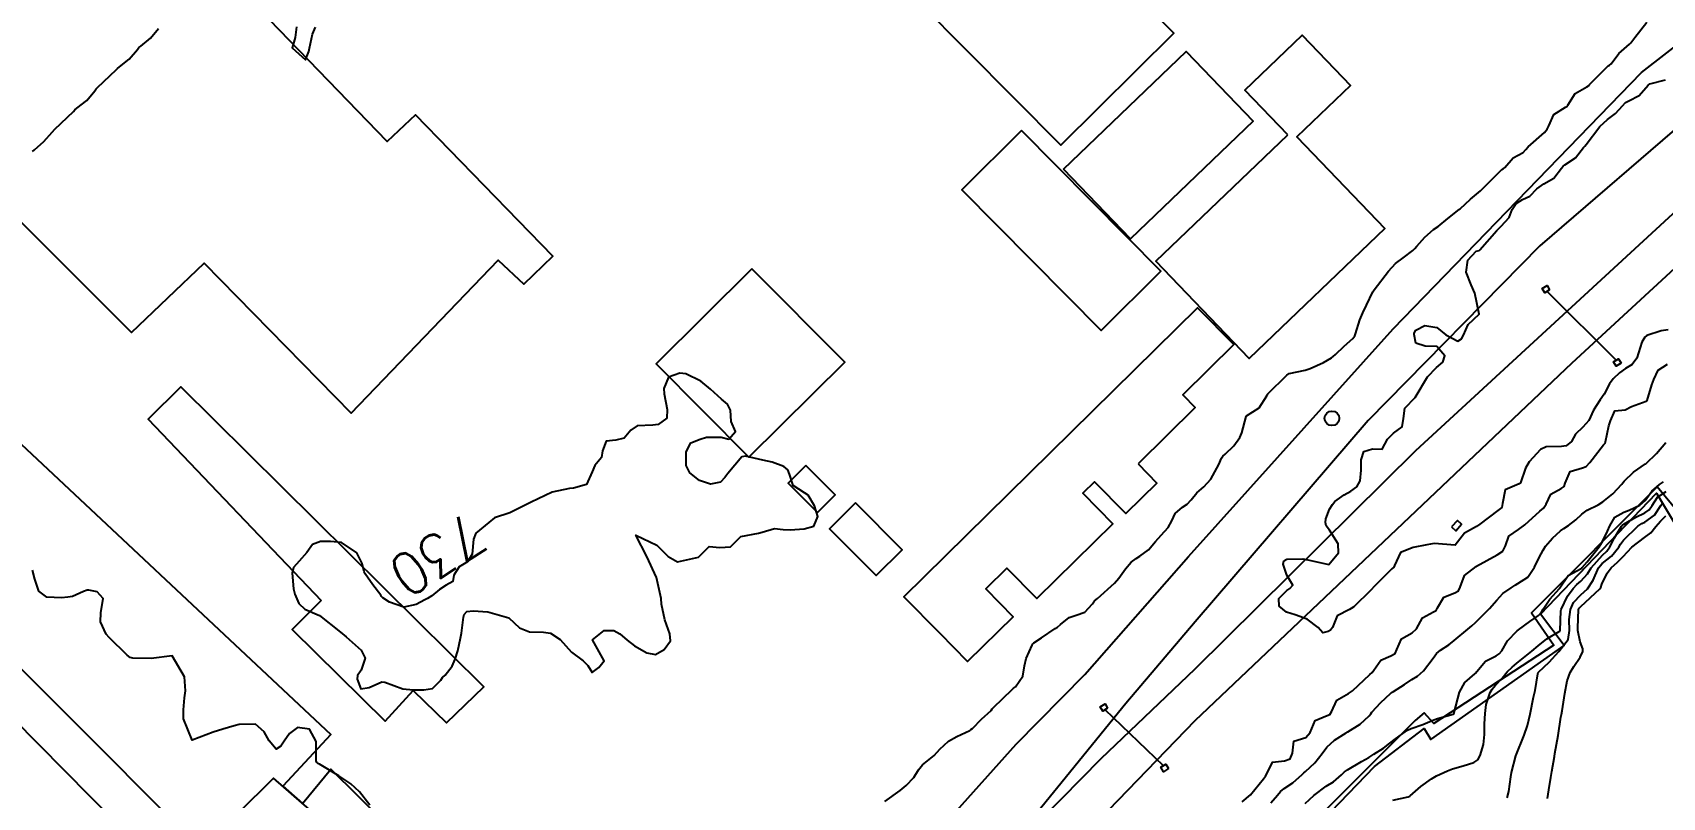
# Model space of a CAD drawing. Header units: metres. Extents: x 307586 to 320046, y 7427249 to 7434250.
# Drawn here: x 315434.2 to 315589.4, y 7432453.6 to 7432526.4 of the extents above; entities that cross this region are included whole.
import ezdxf
from ezdxf.enums import TextEntityAlignment as Align

# ---------------------------------------------------------------- set-up
doc = ezdxf.new("R2010")
doc.units = ezdxf.units.M
doc.header["$MEASUREMENT"] = 0
for name, color, linetype in [('Armario', 62, 'Continuous'), ('Cotas', 45, 'Continuous'), ('Curvas de Nivel 1m', 11, 'Continuous'), ('Curvas de Nivel 5m', 15, 'Continuous'), ('Divisa', 42, 'FENCELINE2'), ('Edificações', 30, 'Continuous'), ('Linha Férrea', 20, 'Continuous'), ('Portico', 45, 'Continuous'), ('Postes', 20, 'Continuous')]:
    doc.layers.add(name, color=color, linetype=linetype)
doc.styles.add('Style-STANDARD', font='STANDARD.shx')
doc.linetypes.add('FENCELINE2', pattern='A,0.25,-0.1,[132,ltypeshp.shx,S=0.1,R=0,X=-0.1,Y=0],-0.1,1', length=1.45)

msp = doc.modelspace()

# ---------------------------------------------------------------- linework, layer by layer
at = {"layer": 'Armario'}
msp.add_lwpolyline([(315569.3, 7432479.32), (315569.7, 7432478.95), (315570.25, 7432479.56), (315569.85, 7432479.92)], close=True, dxfattribs=at)
at = {"layer": 'Curvas de Nivel 1m', "flags": 128}
for points, elevation in [([(315515.35, 7432453.18), (315516.82, 7432454.21), (315517.37, 7432454.69), (315518.1, 7432455.47), (315518.55, 7432456.19), (315518.92, 7432456.66), (315519.4, 7432457.04), (315520.03, 7432457.54), (315520.58, 7432458.16), (315521.42, 7432458.92), (315522.21, 7432459.36), (315523.43, 7432459.94), (315523.55, 7432460.01), (315523.7, 7432460.13), (315524.55, 7432461.01), (315525.46, 7432461.83), (315525.58, 7432461.99), (315525.68, 7432462.11), (315527.48, 7432463.84), (315527.61, 7432463.95), (315527.8, 7432464.08), (315528.47, 7432465.1), (315528.64, 7432466.07), (315528.8, 7432466.78), (315529.36, 7432468.06), (315529.43, 7432468.17), (315529.53, 7432468.26), (315530.25, 7432468.76), (315531.55, 7432469.63), (315531.8, 7432469.78), (315532.07, 7432470.02), (315532.89, 7432470.69), (315533.57, 7432470.9), (315534.39, 7432471.18), (315535.13, 7432471.99), (315535.32, 7432472.26), (315535.59, 7432472.5), (315537.22, 7432473.97), (315537.61, 7432474.43), (315538.26, 7432475.31), (315538.81, 7432475.95), (315539.26, 7432476.31), (315539.63, 7432476.51), (315540.45, 7432477.12), (315541.12, 7432477.92), (315541.66, 7432478.53), (315542.33, 7432479.24), (315542.67, 7432479.9), (315543, 7432480.58), (315543.69, 7432481.18), (315544.12, 7432481.46), (315544.5, 7432481.88), (315545.04, 7432482.55), (315545.72, 7432483.14), (315546.37, 7432483.86), (315547.14, 7432485.25), (315547.4, 7432485.85), (315547.53, 7432486.06), (315547.75, 7432486.25), (315548.56, 7432487.03), (315549.14, 7432487.83), (315549.34, 7432488.26), (315549.75, 7432489.82), (315549.76, 7432489.85), (315549.79, 7432489.88), (315550.97, 7432490.64), (315551.7, 7432491.8), (315551.74, 7432491.88), (315551.82, 7432491.97), (315553.61, 7432493.77), (315553.84, 7432493.9), (315555.37, 7432494.23), (315555.85, 7432494.39), (315557.1, 7432494.97), (315557.86, 7432495.42), (315558.04, 7432495.54), (315558.25, 7432495.72), (315559.07, 7432496.51), (315559.89, 7432497.26), (315560.08, 7432497.51), (315560.16, 7432497.7), (315560.57, 7432499.03), (315560.85, 7432499.69), (315561.2, 7432500.41), (315561.79, 7432501.68), (315561.85, 7432501.77), (315561.94, 7432501.88), (315563.28, 7432503.66), (315563.97, 7432504.4), (315564.68, 7432504.94), (315565.62, 7432505.63), (315565.8, 7432505.81), (315565.99, 7432506.04), (315566.74, 7432506.88), (315567.59, 7432507.61), (315568.02, 7432507.92), (315568.95, 7432508.66), (315570.03, 7432509.52), (315570.06, 7432509.55), (315570.1, 7432509.58), (315571.1, 7432510.52), (315572.06, 7432511.3), (315572.19, 7432511.43), (315572.29, 7432511.56), (315574.08, 7432513.34), (315574.2, 7432513.41), (315574.38, 7432513.53), (315575.17, 7432514.45), (315576.1, 7432514.96), (315576.37, 7432515.25), (315576.59, 7432515.5), (315578.13, 7432516.87), (315578.41, 7432517.19), (315578.55, 7432517.48), (315579.03, 7432518.58), (315580.15, 7432519.26), (315580.28, 7432519.33), (315580.37, 7432519.46), (315581.05, 7432520.57), (315582.18, 7432521.19), (315582.32, 7432521.3), (315582.43, 7432521.44), (315584.2, 7432523.19), (315584.33, 7432523.28), (315584.48, 7432523.41), (315585.22, 7432524.39), (315586.23, 7432525.26), (315586.3, 7432525.32), (315586.35, 7432525.39), (315586.74, 7432525.89), (315587.89, 7432527.37)], 731), ([(315589.9, 7432498.08), (315589.25, 7432497.99), (315587.89, 7432497.52), (315587.68, 7432497.36), (315587.41, 7432496.89), (315586.93, 7432495.37), (315586.49, 7432494.76), (315585.86, 7432494.38), (315585.28, 7432493.97), (315584.68, 7432493.4), (315584.32, 7432492.92), (315583.83, 7432491.96), (315583.45, 7432491.42), (315582.81, 7432490.42), (315582.35, 7432489.43), (315581.79, 7432488.82), (315581.08, 7432488.15), (315580.7, 7432487.45), (315580.19, 7432487.03), (315579.77, 7432486.96), (315578.3, 7432486.94), (315577.76, 7432486.68), (315576.69, 7432485.5), (315576.34, 7432484.91), (315575.85, 7432483.51), (315575.72, 7432483.4), (315574.39, 7432482.85), (315574.14, 7432481.53), (315574.07, 7432481.15), (315573.69, 7432480.87), (315571.98, 7432479.56), (315571.67, 7432479.35), (315570.54, 7432478.7), (315569.65, 7432477.58), (315567.65, 7432477.73), (315566.93, 7432477.61), (315565.65, 7432477.34), (315564.42, 7432476.86), (315563.86, 7432475.65), (315563.79, 7432475.48), (315563.62, 7432475.32), (315561.95, 7432473.67), (315561.6, 7432473.29), (315560, 7432471.69), (315559.75, 7432471.53), (315559.58, 7432471.46), (315558.42, 7432470.86), (315557.95, 7432469.72), (315557.78, 7432469.49), (315557.55, 7432469.35), (315557.04, 7432469.22), (315556.59, 7432469.73), (315555.56, 7432470.54), (315554.4, 7432470.93), (315553.57, 7432471.18), (315552.88, 7432471.78), (315552.86, 7432472.51), (315553.6, 7432473.27), (315553.91, 7432473.46), (315554.19, 7432473.76), (315553.61, 7432474.73), (315553.28, 7432475.77), (315553.34, 7432476.07), (315553.63, 7432476.24), (315555.13, 7432476.26), (315555.63, 7432476.18), (315557.62, 7432475.72), (315558.52, 7432476.83), (315558.49, 7432477.71), (315557.67, 7432479.01), (315557.35, 7432479.41), (315557.3, 7432479.73), (315557.33, 7432480.07), (315557.69, 7432480.99), (315557.97, 7432481.45), (315558.19, 7432481.72), (315559.07, 7432482.35), (315559.71, 7432482.7), (315560.29, 7432483.12), (315560.59, 7432483.69), (315560.7, 7432484.72), (315560.69, 7432485.69), (315560.94, 7432486.5), (315561.76, 7432486.73), (315562.7, 7432486.72), (315563.21, 7432487.66), (315563.78, 7432488.23), (315564.59, 7432488.84), (315564.72, 7432489.64), (315564.85, 7432490.6), (315565.82, 7432491.63), (315567.01, 7432493.61), (315567.86, 7432494.5), (315568.46, 7432495), (315568.65, 7432495.59), (315567.88, 7432496.5), (315566.78, 7432496.52), (315565.88, 7432496.8), (315565.73, 7432497.63), (315565.75, 7432497.77), (315565.9, 7432498.03), (315566.76, 7432498.48), (315567.9, 7432498.3), (315568.76, 7432497.59), (315569.89, 7432497), (315570.25, 7432497.22), (315570.44, 7432497.57), (315570.89, 7432498.58), (315571.91, 7432499.56), (315571.52, 7432501.56), (315571.17, 7432502.35), (315570.68, 7432503.57), (315570.83, 7432504.71), (315571.64, 7432505.56), (315571.91, 7432505.64), (315571.99, 7432505.69), (315573.6, 7432507.54), (315574.02, 7432507.94), (315574.79, 7432508.76), (315575.05, 7432509.52), (315575.45, 7432510.11), (315576.05, 7432510.49), (315576.76, 7432510.8), (315577.42, 7432511.49), (315578.07, 7432511.98), (315579.02, 7432512.52), (315579.77, 7432513.46), (315579.91, 7432513.64), (315580.09, 7432513.78), (315581.08, 7432514.46), (315581.87, 7432515.44), (315581.98, 7432515.57), (315582.12, 7432515.72), (315583.42, 7432517.42), (315584.14, 7432518.1), (315584.89, 7432518.66), (315585.57, 7432519.4), (315585.85, 7432519.7), (315586.16, 7432519.86), (315587.16, 7432520.38), (315588.01, 7432521.36), (315588.18, 7432521.48), (315589.66, 7432521.87)], 732), ([(315549.36, 7432453.14), (315550.17, 7432453.81), (315551.38, 7432455.34), (315551.59, 7432455.58), (315551.71, 7432455.79), (315552.26, 7432456.92), (315553.4, 7432457.03), (315553.93, 7432457.24), (315554.15, 7432457.76), (315554.29, 7432458.9), (315555.43, 7432459.26), (315555.84, 7432459.74), (315556.31, 7432460.88), (315557.46, 7432461.35), (315557.72, 7432461.45), (315557.88, 7432461.72), (315558.37, 7432462.82), (315559.48, 7432463.44), (315559.88, 7432463.69), (315561.51, 7432465.25), (315561.73, 7432465.45), (315561.91, 7432465.67), (315562.57, 7432466.62), (315563.53, 7432467.03), (315563.92, 7432467.26), (315564.09, 7432467.64), (315564.52, 7432468.67), (315565.55, 7432469.24), (315565.96, 7432469.62), (315566.52, 7432470.66), (315567.58, 7432471.22), (315567.82, 7432471.36), (315567.97, 7432471.6), (315568.56, 7432472.62), (315569.6, 7432473.03), (315569.96, 7432473.22), (315570.12, 7432473.57), (315570.52, 7432474.67), (315571.63, 7432475.53), (315571.66, 7432475.54), (315571.68, 7432475.56), (315573.64, 7432476.64), (315574.16, 7432477.01), (315574.43, 7432477.52), (315574.76, 7432478.42), (315575.67, 7432479.05), (315576.28, 7432479.5), (315577.69, 7432480.8), (315578.06, 7432481.11), (315578.29, 7432481.47), (315578.76, 7432482.42), (315579.72, 7432482.96), (315580.01, 7432483.17), (315580.12, 7432483.46), (315580.59, 7432484.6), (315581.75, 7432484.95), (315582.12, 7432485.07), (315582.45, 7432485.43), (315583.77, 7432487.11), (315583.91, 7432487.27), (315583.96, 7432487.41), (315584.25, 7432488.94), (315584.44, 7432489.4), (315584.85, 7432490.35), (315585.81, 7432490.45), (315586.43, 7432490.77), (315587.82, 7432491.28), (315587.88, 7432491.3), (315587.92, 7432491.36), (315588.35, 7432492.85), (315588.56, 7432493.35), (315588.96, 7432494.24), (315589.86, 7432494.79)], 732), ([(315552.1, 7432453.03), (315552.72, 7432453.78), (315553.01, 7432454.13), (315553.37, 7432454.41), (315554.18, 7432454.96), (315555.08, 7432455.75), (315555.23, 7432455.9), (315555.39, 7432456.04), (315556.28, 7432456.85), (315556.97, 7432457.73), (315557.42, 7432458.35), (315558.14, 7432459), (315559.26, 7432459.7), (315559.37, 7432459.77), (315559.43, 7432459.81), (315560.58, 7432460.54), (315561.46, 7432461.34), (315561.6, 7432461.52), (315561.71, 7432461.67), (315562.55, 7432462.58), (315563.48, 7432463.45), (315563.59, 7432463.54), (315563.77, 7432463.65), (315564.81, 7432464.32), (315565.5, 7432464.77), (315566.04, 7432465.09), (315566.63, 7432465.61), (315567.53, 7432466.82), (315567.86, 7432467.26), (315568.25, 7432467.59), (315569.03, 7432468.1), (315569.54, 7432468.5), (315570.83, 7432469.57), (315571.23, 7432469.9), (315571.56, 7432470.2), (315572.25, 7432470.87), (315572.92, 7432471.54), (315573.59, 7432472.34), (315574.16, 7432472.97), (315574.97, 7432473.52), (315575.36, 7432473.76), (315575.61, 7432473.91), (315576.57, 7432474.54), (315577.18, 7432475.49), (315577.64, 7432476.39), (315578.02, 7432477.1), (315578.25, 7432477.47), (315578.9, 7432478.23), (315579.67, 7432478.94), (315579.97, 7432479.15), (315580.42, 7432479.45), (315581.13, 7432480), (315581.69, 7432480.52), (315582.21, 7432480.92), (315583.26, 7432481.42), (315583.71, 7432481.69), (315584.64, 7432482.47), (315585.51, 7432483.39), (315585.61, 7432483.51), (315585.73, 7432483.67), (315586.61, 7432484.51), (315587.75, 7432485.3), (315587.78, 7432485.33), (315587.83, 7432485.36), (315588.81, 7432486.3), (315589.68, 7432487.34)], 733), ([(315555.36, 7432452.99), (315556.17, 7432453.74), (315557.37, 7432454.63), (315558.05, 7432455.04), (315558.81, 7432455.71), (315559.11, 7432455.99), (315559.4, 7432456.18), (315560.71, 7432456.99), (315561.41, 7432457.36), (315561.6, 7432457.48), (315561.9, 7432457.67), (315562.83, 7432458.25), (315563.42, 7432458.71), (315563.95, 7432459.12), (315564.66, 7432459.64), (315565.11, 7432459.96), (315565.44, 7432460.11), (315566.56, 7432460.5), (315567.45, 7432460.89), (315567.97, 7432461.08), (315569.46, 7432461.48), (315569.52, 7432461.52), (315569.53, 7432461.58), (315569.53, 7432461.65), (315570.06, 7432463.57), (315570.56, 7432464.5), (315571.51, 7432465.33), (315571.63, 7432465.43), (315571.71, 7432465.55), (315572.54, 7432466.53), (315573.53, 7432467.04), (315573.84, 7432467.22), (315574.08, 7432467.52), (315574.61, 7432468.45), (315575.55, 7432469.41), (315575.68, 7432469.51), (315576.76, 7432470.3), (315577.57, 7432470.87), (315577.87, 7432471.19), (315578.02, 7432471.48), (315578.64, 7432472.42), (315579.57, 7432473.46), (315579.59, 7432473.48), (315579.6, 7432473.52), (315580.4, 7432474.68), (315581.63, 7432475.34), (315581.69, 7432475.39), (315581.72, 7432475.44), (315582.2, 7432475.99), (315583.34, 7432477.41), (315583.66, 7432477.93), (315584.15, 7432478.92), (315584.35, 7432479.4), (315584.84, 7432480.25), (315585.69, 7432480.7), (315586.19, 7432480.89), (315587.23, 7432481.37), (315587.71, 7432481.83), (315588.35, 7432482.72), (315589.09, 7432483.35), (315589.46, 7432483.61)], 734), ([(315574.58, 7432453.52), (315574.76, 7432454.13), (315574.94, 7432455.51), (315574.99, 7432455.92), (315575.41, 7432457.51), (315576.22, 7432459.5), (315576.53, 7432460.41), (315576.78, 7432461.49), (315577.1, 7432463.1), (315577.18, 7432463.48), (315577.24, 7432463.73), (315577.51, 7432465.31), (315577.54, 7432465.45), (315577.56, 7432465.48), (315578.58, 7432466.42), (315579.51, 7432467.46), (315580.41, 7432468.58), (315580.52, 7432469.45), (315580.5, 7432470.51), (315580.61, 7432471.45), (315580.9, 7432472.13), (315581.6, 7432472.86), (315582.22, 7432473.43), (315582.79, 7432474.25), (315583.29, 7432475.42), (315583.64, 7432475.83), (315584.53, 7432476.51), (315585.22, 7432477.39), (315585.38, 7432477.67), (315585.66, 7432478.06), (315587.03, 7432479.37), (315587.41, 7432479.63), (315587.68, 7432479.77), (315588.6, 7432480.44), (315589.21, 7432481.34), (315589.41, 7432481.64)], 736), ([(315578.42, 7432453.47), (315578.56, 7432454.28), (315578.76, 7432455.47), (315578.85, 7432456.02), (315579.1, 7432457.46), (315579.14, 7432457.74), (315579.43, 7432459.46), (315579.71, 7432461.2), (315579.75, 7432461.46), (315579.81, 7432461.8), (315580.09, 7432463.45), (315580.3, 7432464.65), (315580.57, 7432465.45), (315580.94, 7432466.02), (315581.53, 7432466.9), (315581.78, 7432467.44), (315581.79, 7432467.69), (315581.54, 7432468.37), (315581.32, 7432469.44), (315581.3, 7432469.69), (315581.39, 7432471.44), (315581.44, 7432471.58), (315581.59, 7432471.74), (315583.42, 7432473.41), (315583.49, 7432473.53), (315583.61, 7432473.86), (315584.11, 7432474.92), (315584.49, 7432475.4), (315585.09, 7432475.94), (315585.64, 7432476.49), (315586.47, 7432477.38), (315587.66, 7432478.3), (315588.27, 7432478.75), (315588.75, 7432479.35), (315589.17, 7432479.85), (315589.69, 7432480.36)], 737)]:
    msp.add_lwpolyline(points, dxfattribs=dict(at, elevation=elevation))
at = {"layer": 'Curvas de Nivel 5m', "flags": 128}
for points, elevation in [([(315434.23, 7432515.06), (315434.4, 7432515.21), (315435.3, 7432515.99), (315436.1, 7432516.89), (315436.35, 7432517.19), (315438.12, 7432518.87), (315438.26, 7432519.02), (315438.45, 7432519.16), (315439.38, 7432519.9), (315440.15, 7432520.82), (315440.29, 7432521), (315440.42, 7432521.14), (315442.17, 7432522.83), (315442.32, 7432522.96), (315442.51, 7432523.11), (315443.43, 7432523.85), (315444.2, 7432524.75), (315444.35, 7432524.94), (315444.54, 7432525.09), (315445.46, 7432525.83), (315446.22, 7432526.76)], 730), ([(315459.35, 7432526.91), (315459.21, 7432525.91), (315458.95, 7432524.91), (315460.19, 7432523.76), (315460.53, 7432524.56), (315460.6, 7432524.9), (315460.88, 7432526.23), (315461.17, 7432526.89)], 730), ([(315563.71, 7432453.3), (315565.17, 7432453.63), (315565.32, 7432453.68), (315565.36, 7432453.71), (315566.38, 7432454.61), (315567.39, 7432455.33), (315567.56, 7432455.43), (315567.86, 7432455.6), (315568.9, 7432456.08), (315569.4, 7432456.27), (315570.4, 7432456.57), (315571.41, 7432456.87), (315571.81, 7432457.14), (315572.01, 7432457.54), (315572.35, 7432458.61), (315572.44, 7432459.54), (315572.44, 7432460.55), (315572.49, 7432461.54), (315572.59, 7432462.42), (315572.97, 7432463.54), (315573.17, 7432463.85), (315573.49, 7432464.23), (315574.11, 7432464.92), (315574.6, 7432465.52), (315575.07, 7432465.96), (315575.52, 7432466.33), (315576.95, 7432467.49), (315577.54, 7432467.98), (315578.37, 7432468.64), (315579.55, 7432469.34), (315579.61, 7432469.4), (315579.62, 7432469.46), (315579.71, 7432471.33), (315579.73, 7432471.46), (315580.32, 7432472.72), (315580.86, 7432473.45), (315581.23, 7432473.82), (315581.61, 7432474.13), (315582.22, 7432474.84), (315582.59, 7432475.43), (315583.65, 7432476.63), (315584.06, 7432477), (315584.35, 7432477.4), (315584.79, 7432478.27), (315585.48, 7432479.39), (315585.56, 7432479.5), (315585.68, 7432479.58), (315586.82, 7432480.24), (315587.69, 7432480.65), (315588.12, 7432480.94), (315588.39, 7432481.35), (315588.91, 7432482.15), (315589.72, 7432482.68)], 735), ([(315466.32, 7432452.82), (315465.35, 7432454.09), (315464.51, 7432454.84), (315463.37, 7432455.62), (315461.54, 7432456.71), (315461.38, 7432456.79), (315461.34, 7432456.82), (315461.29, 7432456.87), (315461.22, 7432457.04), (315461.21, 7432458.87), (315460.6, 7432460.05), (315459.43, 7432460.21), (315458.67, 7432459.65), (315458.16, 7432458.91), (315457.87, 7432458.45), (315457.4, 7432458.16), (315456.76, 7432458.93), (315456.28, 7432459.79), (315455.43, 7432460.52), (315453.89, 7432460.5), (315453.43, 7432460.37), (315452.35, 7432460.06), (315451.42, 7432459.76), (315449.41, 7432459.02), (315448.59, 7432461.03), (315448.58, 7432461.89), (315448.68, 7432463.03), (315448.77, 7432463.72), (315448.69, 7432465.03), (315447.5, 7432467.04), (315445.5, 7432466.77), (315443.76, 7432466.83), (315443.5, 7432466.89), (315443.22, 7432467.09), (315441.53, 7432468.78), (315441.22, 7432469.11), (315440.69, 7432470.27), (315440.73, 7432471.12), (315440.93, 7432472.48), (315440.38, 7432473.13), (315439.58, 7432473.3), (315439.43, 7432473.29), (315439.06, 7432473.15), (315438.04, 7432472.69), (315437.57, 7432472.63), (315436.97, 7432472.57), (315435.57, 7432472.63), (315434.82, 7432473.2), (315434.45, 7432474.34), (315434.21, 7432475.2)], 730)]:
    msp.add_lwpolyline(points, dxfattribs=dict(at, elevation=elevation))
at = {"layer": 'Curvas de Nivel 5m', "elevation": 730, "flags": 128}
msp.add_lwpolyline([(315496.42, 7432493.87), (315495.84, 7432493.96), (315494.76, 7432493.55), (315494.3, 7432492.49), (315494.33, 7432491.97), (315494.63, 7432490.48), (315494.59, 7432489.67), (315493.78, 7432489.05), (315493.27, 7432489), (315491.78, 7432488.92), (315491.16, 7432488.52), (315490.53, 7432487.76), (315489.76, 7432487.56), (315488.84, 7432487.46), (315488.46, 7432486.55), (315488.38, 7432485.91), (315487.73, 7432485.15), (315487.48, 7432484.56), (315486.94, 7432483.34), (315485.7, 7432482.99), (315485.32, 7432482.97), (315483.69, 7432482.61), (315482.34, 7432481.97), (315481.68, 7432481.68), (315479.67, 7432480.66), (315478.18, 7432480.16), (315477.66, 7432479.74), (315476.43, 7432478.7), (315476.19, 7432478.15), (315476.07, 7432476.7), (315475.62, 7432476), (315474.82, 7432475.51), (315474.32, 7432474.72), (315474.22, 7432474.1), (315473.59, 7432473.76), (315472.96, 7432473.35), (315472.22, 7432472.74), (315471.82, 7432472.5), (315471.57, 7432472.37), (315470.73, 7432471.92), (315469.56, 7432471.68), (315468.2, 7432472.16), (315467.57, 7432472.56), (315467.45, 7432472.68), (315467.37, 7432472.8), (315466.61, 7432473.79), (315465.88, 7432474.83), (315465.8, 7432475.02), (315465.61, 7432475.83), (315465.08, 7432476.84), (315463.64, 7432477.83), (315462.59, 7432477.91), (315461.64, 7432477.91), (315460.88, 7432477.64), (315460.32, 7432476.89), (315459.61, 7432476.04), (315459.05, 7432475.46), (315458.94, 7432474.91), (315459.06, 7432473.43), (315459.18, 7432472.9), (315459.56, 7432472.03), (315460.13, 7432471.47), (315461.55, 7432470.87), (315463.54, 7432469.29), (315464.09, 7432468.84), (315465.51, 7432467.58), (315465.87, 7432466.82), (315465.49, 7432465.67), (315465.15, 7432465.17), (315465.11, 7432464.83), (315465.47, 7432463.9), (315466.28, 7432464.01), (315467.48, 7432464.57), (315467.76, 7432464.52), (315469.47, 7432463.9), (315470.44, 7432463.79), (315471.47, 7432463.81), (315472.28, 7432463.93), (315473.09, 7432464.73), (315473.26, 7432464.96), (315473.49, 7432465.19), (315474.17, 7432466.05), (315474.45, 7432466.72), (315474.71, 7432467.52), (315474.97, 7432468.72), (315475.05, 7432469.2), (315475.26, 7432470.71), (315475.3, 7432470.97), (315475.56, 7432471.26), (315476.17, 7432471.31), (315477.56, 7432471.22), (315479.55, 7432470.66), (315480.59, 7432469.69), (315481.54, 7432469.31), (315482.87, 7432469.28), (315483.54, 7432469.18), (315484.43, 7432468.6), (315485.51, 7432467.38), (315486.64, 7432466.57), (315487.07, 7432466.13), (315487.49, 7432465.45), (315488.12, 7432465.93), (315488.62, 7432466.55), (315487.53, 7432468.56), (315488.64, 7432469.45), (315489.54, 7432469.46), (315490.14, 7432469.13), (315490.82, 7432468.52), (315491.53, 7432467.99), (315492.69, 7432467.32), (315493.51, 7432467.16), (315494.35, 7432467.65), (315494.95, 7432468.48), (315494.89, 7432469.13), (315494.41, 7432470.48), (315494.09, 7432471.96), (315494.06, 7432472.49), (315493.6, 7432474.49), (315492.7, 7432476.5), (315491.65, 7432478.51), (315493.64, 7432477.57), (315494.72, 7432476.48), (315495.62, 7432475.97), (315497.62, 7432476.44), (315498.62, 7432477.45), (315499.64, 7432477.34), (315500.65, 7432477.4), (315501.65, 7432478.39), (315503.33, 7432478.7), (315503.66, 7432478.82), (315504.85, 7432479.17), (315505.66, 7432479.06), (315506.34, 7432479.02), (315507.66, 7432479.12), (315508.6, 7432479.37), (315508.97, 7432480.31), (315508.67, 7432481.33), (315508.05, 7432482.32), (315507.71, 7432482.56), (315506.64, 7432483.26), (315506.28, 7432484.34), (315506.12, 7432484.74), (315505.73, 7432485.06), (315504.62, 7432485.48), (315503.74, 7432485.66), (315502.08, 7432486.04), (315501.74, 7432485.97), (315500.39, 7432484.41), (315500.12, 7432484.01), (315499.71, 7432483.56), (315498.77, 7432483.37), (315497.71, 7432483.74), (315496.78, 7432484.45), (315496.43, 7432485.16), (315496.44, 7432486.46), (315496.89, 7432487.32), (315497.76, 7432487.66), (315498.36, 7432487.84), (315499.76, 7432487.86), (315500.51, 7432487.66), (315501.14, 7432488.4), (315500.73, 7432489.35), (315500.67, 7432490.41), (315500.38, 7432490.99), (315499.8, 7432491.47), (315498.74, 7432492.43), (315497.82, 7432493.18)], close=True, dxfattribs=at)
at = {"layer": 'Divisa'}
msp.add_lwpolyline([(315388.17, 7432318.1), (315396.46, 7432325.48), (315419.76, 7432347.8), (315448.76, 7432377.5), (315477.05, 7432404.57), (315502.45, 7432430.22), (315527.84, 7432458.63), (315534.38, 7432465.26), (315544.25, 7432476.48), (315563.74, 7432498.18), (315587.36, 7432522.58), (315617.02, 7432545.61), (315635.23, 7432557.54), (315664.71, 7432576.19), (315676.6, 7432582.45), (315697.83, 7432593.99, 0.04075), (315710.09, 7432600.97, -0.067472), (315715.57, 7432603.79, -0.002065), (315753.8, 7432617.17, -0.015065), (315774.11, 7432623.51)], format="xyb", dxfattribs=at)
msp.add_lwpolyline([(315590.98, 7432480.54), (315588.86, 7432483.14), (315576.91, 7432471.14), (315579.03, 7432468.05), (315567.61, 7432460.6), (315566.7, 7432461.6), (315565.82, 7432460.88), (315544.9, 7432439.92), (315535.32, 7432429.01), (315522.57, 7432416.46), (315516.37, 7432409.38), (315500.51, 7432393.56), (315484.01, 7432378.35), (315470.61, 7432364.52), (315445.42, 7432343.69), (315427.21, 7432324.43)], dxfattribs=at)
at = {"layer": 'Edificações'}
for points in [[(315516.03, 7432553.39), (315505.25, 7432542.72), (315532.09, 7432515.64), (315542.86, 7432526.31)], [(315434.44, 7432550.72), (315422.03, 7432538.33), (315427.76, 7432532.83), (315420.17, 7432525.48), (315423.67, 7432521.7), (315421.72, 7432519.72), (315443.65, 7432497.82), (315450.56, 7432504.43), (315464.56, 7432490.13), (315478.55, 7432504.71), (315481, 7432502.41), (315483.75, 7432505.09), (315470.67, 7432518.53), (315467.99, 7432516.01)], [(315532.36, 7432513.38), (315544.04, 7432524.57), (315550.4, 7432517.93), (315538.72, 7432506.74)], [(315528.37, 7432517.05), (315522.67, 7432511.4), (315535.93, 7432498.02), (315541.63, 7432503.67)], [(315502.7, 7432503.89), (315493.57, 7432494.84), (315502.4, 7432485.94), (315511.53, 7432494.99)], [(315461.71, 7432472.29), (315458.95, 7432469.54), (315467.79, 7432460.83), (315470.45, 7432463.73), (315473.63, 7432460.65), (315477.18, 7432464.1), (315448.33, 7432492.63), (315445.23, 7432489.57)], [(315507.83, 7432485.17), (315506.14, 7432483.49), (315508.93, 7432480.68), (315510.62, 7432482.35)], [(315512.56, 7432481.59), (315510.09, 7432479.14), (315514.52, 7432474.67), (315516.99, 7432477.12)], [(315420.07, 7432473.5), (315403.47, 7432456.92), (315399.66, 7432460.45), (315389.16, 7432450.33), (315393.11, 7432446.56), (315387.82, 7432441.29), (315406.47, 7432422.96), (315420.65, 7432436.78), (315449.24, 7432408.56), (315466.74, 7432426.27)]]:
    msp.add_lwpolyline(points, close=True, dxfattribs=at)
for points in [[(315553.71, 7432516.63), (315549.62, 7432520.9), (315555.08, 7432526.13), (315559.68, 7432521.33), (315554.58, 7432516.44), (315562.94, 7432507.71), (315550.03, 7432495.34), (315541.16, 7432504.6), (315553.71, 7432516.63)], [(315539.45, 7432485.31), (315541.24, 7432483.49), (315538.28, 7432480.58), (315535.3, 7432483.6), (315534.2, 7432482.52), (315537.06, 7432479.61), (315529.82, 7432472.48), (315526.95, 7432475.39), (315524.95, 7432473.42), (315524.95, 7432473.42), (315527.57, 7432470.76), (315523.23, 7432466.49), (315520.62, 7432469.15), (315517.16, 7432472.66), (315545.12, 7432500.17), (315548.57, 7432496.67), (315543.71, 7432491.89), (315543.71, 7432491.89), (315544.9, 7432490.68), (315539.45, 7432485.31)], [(315429.55, 7432490.51), (315462.63, 7432459.54), (315458.04, 7432454.63), (315459.93, 7432452.99), (315462.63, 7432456.26), (315482.97, 7432436.15)], [(315537.27, 7432430.86), (315561.96, 7432456.49), (315566.69, 7432460.11), (315567.32, 7432459.06), (315580, 7432468.01), (315577.75, 7432471), (315588.81, 7432482.52), (315602.78, 7432459.2)], [(315462.29, 7432450.93), (315457.17, 7432455.39), (315450.3, 7432448.61), (315421.75, 7432477.18)]]:
    msp.add_lwpolyline(points, dxfattribs=at)
at = {"layer": 'Linha Férrea'}
for points in [[(315421.95, 7432343.07), (315467.8, 7432388.2), (315502.14, 7432422.91), (315535.95, 7432457.26), (315544.9, 7432465.81), (315565.89, 7432486.59), (315594.39, 7432512.84), (315621.2, 7432534.51), (315645.92, 7432551.55), (315659.21, 7432560.36), (315685.42, 7432575.29), (315712.11, 7432588.19), (315745.52, 7432601.94), (315777.38, 7432612.57), (315801.57, 7432619.37), (315838.47, 7432629.12)], [(315429.06, 7432344.26), (315465.17, 7432380.68), (315499.49, 7432414.35), (315531.19, 7432446.71), (315544.9, 7432460.88), (315580.76, 7432494.93), (315598.7, 7432511.46), (315618.54, 7432527.26), (315638.09, 7432541.57), (315656.68, 7432553.81), (315675.72, 7432565.03), (315694.22, 7432574.9), (315714.29, 7432584.2), (315729.5, 7432591.31), (315746.23, 7432597.64), (315762.77, 7432603.48), (315785.62, 7432610.48), (315800.46, 7432614.54), (315823.76, 7432620.73)], [(315785.95, 7432621.56), (315761.46, 7432613.76), (315742.69, 7432607.41), (315711.2, 7432594.14), (315685.94, 7432581.97), (315668.03, 7432572.05), (315645.94, 7432559.1), (315625.96, 7432545.27), (315606.49, 7432530.54), (315592.58, 7432518.88), (315577.7, 7432506.06), (315561.35, 7432489.44), (315544.9, 7432470.26), (315538.3, 7432462.49), (315524.94, 7432446.07)]]:
    msp.add_lwpolyline(points, dxfattribs=at)
at = {"layer": 'Portico'}
for points in [[(315578.63, 7432501.88), (315578.16, 7432501.59), (315577.91, 7432502), (315578.38, 7432502.29)], [(315585.45, 7432494.9), (315584.97, 7432494.61), (315584.72, 7432495.03), (315585.2, 7432495.31)], [(315536.56, 7432462.06), (315536.09, 7432461.77), (315535.84, 7432462.18), (315536.31, 7432462.47)], [(315542.34, 7432456.3), (315541.87, 7432456.01), (315541.62, 7432456.43), (315542.1, 7432456.71)]]:
    msp.add_lwpolyline(points, close=True, dxfattribs=at)
for points in [[(315578.4, 7432501.73), (315584.96, 7432495.17)], [(315541.86, 7432456.57), (315536.32, 7432461.91)]]:
    msp.add_lwpolyline(points, dxfattribs=at)
at = {"layer": 'Postes'}
msp.add_circle((315557.91, 7432489.65), 0.694, dxfattribs=at)

# ---------------------------------------------------------------- texts
at = {"layer": 'Cotas', "style": 'Style-STANDARD'}
msp.add_text('730', height=4, rotation=212.7683, dxfattribs=at).set_placement((315472.79, 7432476.63, 730), align=Align.MIDDLE_CENTER)

doc.saveas('drawing.dxf')
